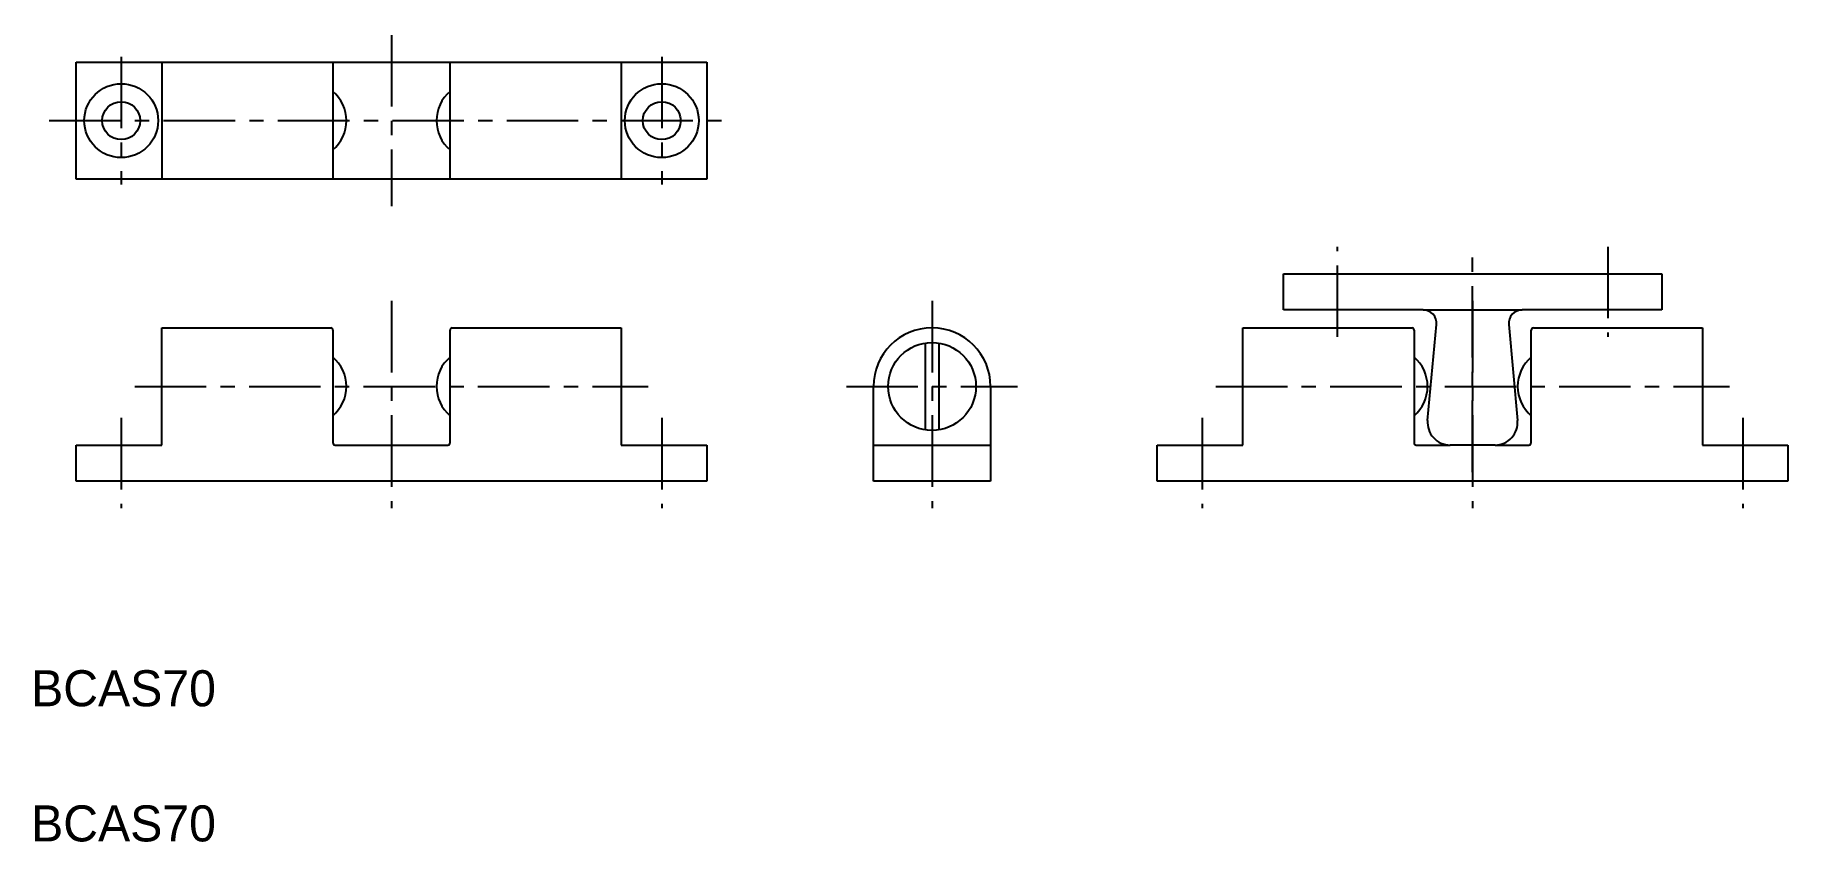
# Model space of a CAD drawing. Extents: x 10 to 205, y 10 to 100.
import ezdxf

# ---------------------------------------------------------------- set-up
doc = ezdxf.new("R2010")
doc.units = 0
doc.header["$LTSCALE"] = 0.25
doc.linetypes.add('CENTER', pattern=[50.8, 31.75, -6.35, 6.35, -6.35])
doc.layers.get('0').update_dxf_attribs({"linetype": 'CONTINUOUS'})
doc.layers.add('CENTER', color=1, linetype='CENTER')

msp = doc.modelspace()

# ---------------------------------------------------------------- linework, layer by layer
for p, q in [((15, 96.5), (85, 96.5)), ((15, 83.5), (15, 96.5)), ((24.5, 96.5), (24.5, 83.5)), ((43.5, 96.5), (43.5, 83.5)), ((56.5, 83.5), (56.5, 96.5)), ((75.5, 96.5), (75.5, 83.5)), ((85, 96.5), (85, 83.5)), ((85, 83.5), (15, 83.5)), ((149, 73), (191, 73)), ((149, 69), (149, 73)), ((191, 73), (191, 69)), ((164.5, 69), (149, 69)), ((164.5, 69), (175.5, 69)), ((191, 69), (175.5, 69)), ((24.5, 67), (43.25, 67)), ((24.5, 54), (24.5, 67)), ((43.5, 66.75), (43.5, 63.75)), ((56.5, 63.75), (56.5, 66.75)), ((56.75, 67), (75.5, 67)), ((75.5, 67), (75.5, 54)), ((144.5, 54), (144.5, 67)), ((144.5, 67), (163.25, 67)), ((163.5, 66.75), (163.5, 63.75)), ((165.010618, 56.730169), (165.993629, 67.361899)), ((174.006371, 67.361899), (174.989382, 56.730169)), ((176.5, 63.75), (176.5, 66.75)), ((176.75, 67), (195.5, 67)), ((195.5, 67), (195.5, 54)), ((109.25, 65.316962), (109.25, 55.683038)), ((110.75, 65.316962), (110.75, 55.683038)), ((43.5, 63.75), (43.5, 57.25)), ((56.5, 57.25), (56.5, 63.75)), ((163.5, 63.75), (163.5, 57.25)), ((176.5, 57.25), (176.5, 63.75)), ((103.5, 50), (103.5, 60.5)), ((116.5, 60.5), (116.5, 50)), ((43.5, 57.25), (43.5, 54.25)), ((56.5, 54.25), (56.5, 57.25)), ((163.5, 57.25), (163.5, 54.25)), ((176.5, 54.25), (176.5, 57.25)), ((15, 54), (24.5, 54)), ((15, 50), (15, 54)), ((43.75, 54), (56.25, 54)), ((75.5, 54), (85, 54)), ((85, 54), (85, 50)), ((103.5, 54), (116.5, 54)), ((135, 54), (144.5, 54)), ((135, 50), (135, 54)), ((163.75, 54), (167.5, 54)), ((172.5, 54), (167.5, 54)), ((172.5, 54), (176.25, 54)), ((195.5, 54), (205, 54)), ((205, 54), (205, 50)), ((85, 50), (15, 50)), ((116.5, 50), (103.5, 50)), ((205, 50), (135, 50))]:
    msp.add_line(p, q)
for centre, radius in [((20, 90), 4.1), ((80, 90), 4.1), ((20, 90), 2.1), ((80, 90), 2.1), ((110, 60.5), 4.875)]:
    msp.add_circle(centre, radius)
for centre, radius, start, end in [((40.729167, 90), 4.270833, 310.449719, 49.550281), ((59.270833, 90), 4.270833, 130.449719, 229.550281), ((164.5, 67.5), 1.5, 354.717444, 90), ((175.5, 67.5), 1.5, 90, 185.282556), ((43.25, 66.75), 0.25, 0, 90), ((56.75, 66.75), 0.25, 90, 180), ((110, 60.5), 6.5, 0, 180), ((163.25, 66.75), 0.25, 0, 90), ((176.75, 66.75), 0.25, 90, 180), ((40.729167, 60.5), 4.270833, 310.449719, 49.550281), ((59.270833, 60.5), 4.270833, 130.449719, 229.550281), ((160.729167, 60.5), 4.270833, 310.449719, 49.550281), ((179.270833, 60.5), 4.270833, 130.449719, 229.550281), ((167.5, 56.5), 2.5, 174.717444, 270), ((172.5, 56.5), 2.5, 270, 5.282556), ((43.75, 54.25), 0.25, 180, 270), ((56.25, 54.25), 0.25, 270, 0), ((163.75, 54.25), 0.25, 180, 270), ((176.25, 54.25), 0.25, 270, 0)]:
    msp.add_arc(centre, radius, start, end)
at = {"layer": 'CENTER'}
for p, q in [((50, 99.5), (50, 80.5)), ((20, 97.1), (20, 82.9)), ((80, 97.1), (80, 82.9)), ((12, 90), (88, 90)), ((155, 66), (155, 76)), ((170, 51), (170, 76)), ((185, 76), (185, 66)), ((50, 70), (50, 47)), ((110, 70), (110, 47)), ((170, 70), (170, 47)), ((21.5, 60.5), (78.5, 60.5)), ((100.5, 60.5), (119.5, 60.5)), ((141.5, 60.5), (198.5, 60.5)), ((20, 57), (20, 47)), ((80, 57), (80, 47)), ((140, 57), (140, 47)), ((200, 57), (200, 47))]:
    msp.add_line(p, q, dxfattribs=at)

# ---------------------------------------------------------------- texts
for p in [(10, 25), (10, 10)]:
    msp.add_text('BCAS70', height=4).set_placement(p)

doc.saveas('drawing.dxf')
